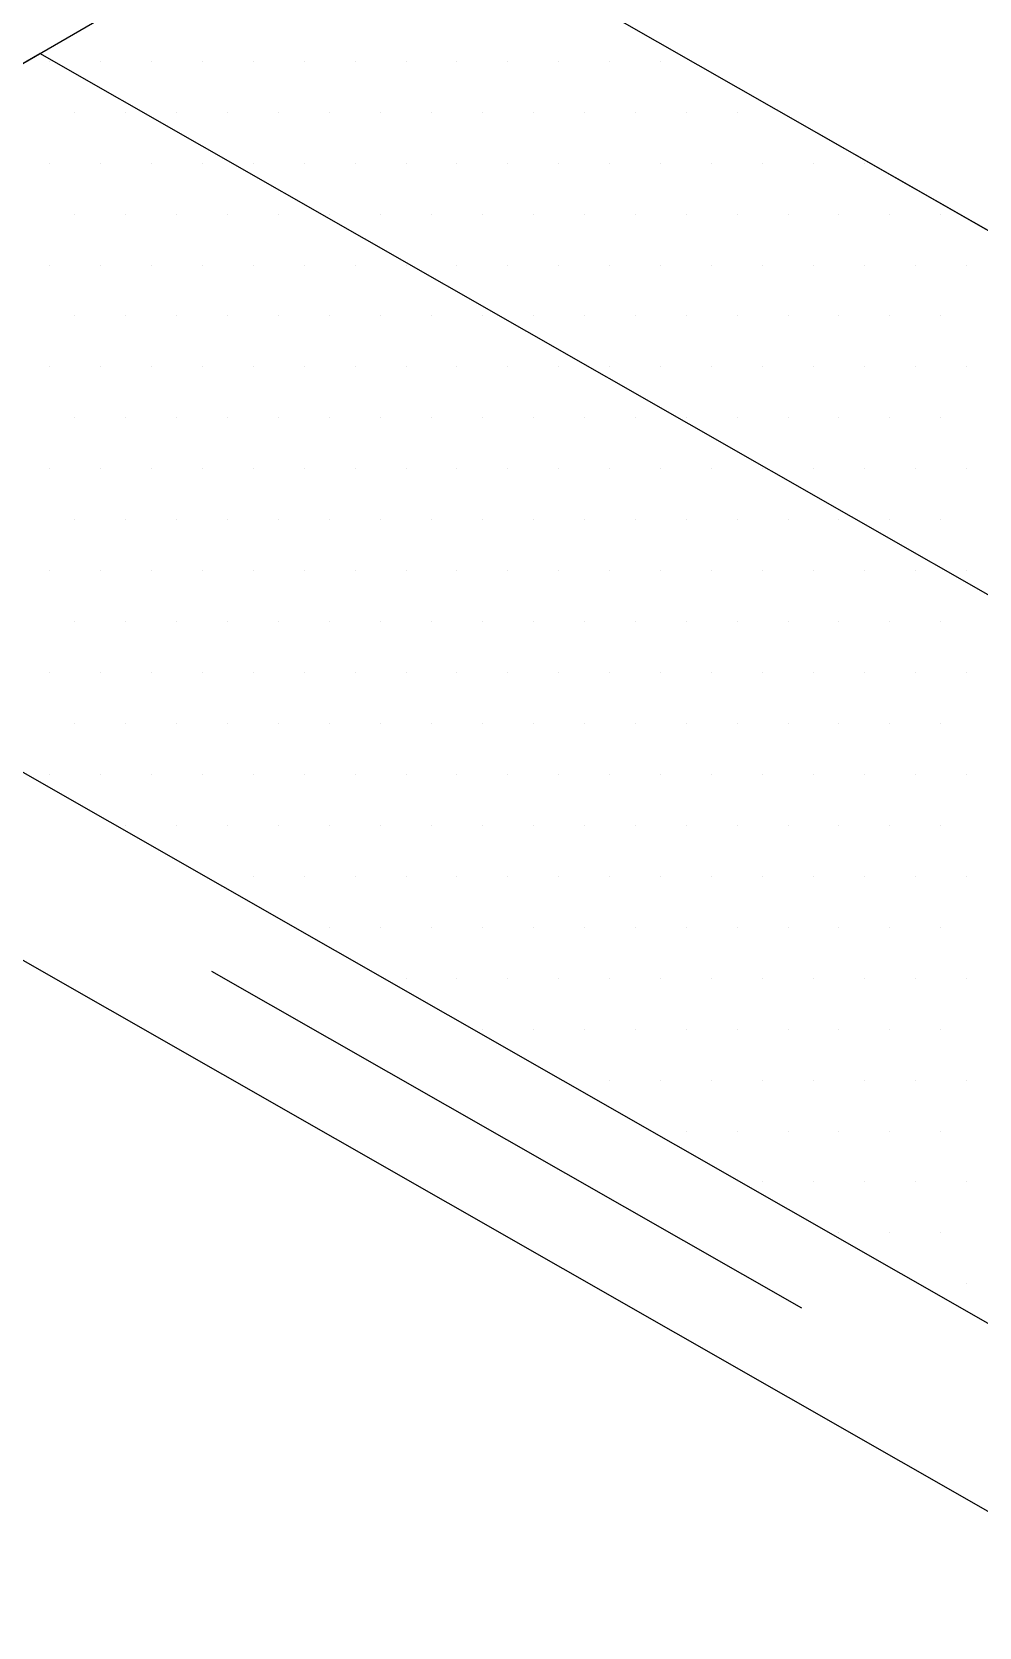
# Model space of a CAD drawing. Extents: x -1328 to 5679, y -4611 to 1603.
# Drawn here: x -1184.43 to -1159.32, y 1265.53 to 1307.81 of the extents above; entities that cross this region are included whole.
import ezdxf

# ---------------------------------------------------------------- set-up
doc = ezdxf.new("R2010")
doc.units = 0
doc.header["$MEASUREMENT"] = 0
doc.linetypes.add('AI-Linetype-17', pattern=[27.003948, 18.002632, -9.001316])
for name, color, linetype, lineweight in [('.ATI-HATCH', 7, 'Continuous', 0), ('G-ANNO-TTLB', 7, 'Continuous', 0), ('TYVEK', 7, 'Continuous', 0)]:
    doc.layers.add(name, color=color, linetype=linetype, lineweight=lineweight)

# ---------------------------------------------------------------- blocks, each defined once
blk = doc.blocks.new('Block_254')
at = {"layer": '.ATI-HATCH'}
for points, knots in [([(-1175.818, 1312.097), (-1175.818, 1312.097), (-1184.218, 1307.237), (-1184.218, 1307.237), (-1184.218, 1307.237), (-1111.788, 1265.878), (-1111.788, 1265.878), (-1111.788, 1265.878), (-1111.068, 1275.124), (-1111.068, 1275.124), (-1111.068, 1275.124), (-1175.818, 1312.097), (-1175.818, 1312.097)], [0, 0, 0, 0, 1, 1, 1, 2, 2, 2, 3, 3, 3, 4, 4, 4, 4]), ([(-1184.218, 1307.237), (-1184.218, 1307.237), (-1192.617, 1302.378), (-1192.617, 1302.378), (-1192.617, 1302.378), (-1201.017, 1297.518), (-1201.017, 1297.518), (-1201.017, 1297.518), (-1066.602, 1220.764), (-1066.602, 1220.764), (-1066.602, 1220.764), (-1049.803, 1230.484), (-1049.803, 1230.484), (-1049.803, 1230.484), (-1184.218, 1307.237), (-1184.218, 1307.237)], [0, 0, 0, 0, 1, 1, 1, 2, 2, 2, 3, 3, 3, 4, 4, 4, 5, 5, 5, 5])]:
    blk.add_open_spline(points, degree=3, knots=knots, dxfattribs=at)
at = {"layer": '.ATI-HATCH', "color": 8, "lineweight": 0, "true_color": 0x808080}
for points in [[(-1183.966, 1307.029), (-1183.966, 1307.029), (-1183.966, 1307.029), (-1183.966, 1307.029)], [(-1182.616, 1307.029), (-1182.616, 1307.029), (-1182.616, 1307.029), (-1182.616, 1307.029)], [(-1181.265, 1307.029), (-1181.265, 1307.029), (-1181.265, 1307.029), (-1181.265, 1307.029)], [(-1179.915, 1307.029), (-1179.915, 1307.029), (-1179.915, 1307.029), (-1179.915, 1307.029)], [(-1178.565, 1307.029), (-1178.565, 1307.029), (-1178.565, 1307.029), (-1178.565, 1307.029)], [(-1177.215, 1307.029), (-1177.215, 1307.029), (-1177.215, 1307.029), (-1177.215, 1307.029)], [(-1175.865, 1307.029), (-1175.865, 1307.029), (-1175.865, 1307.029), (-1175.865, 1307.029)], [(-1174.514, 1307.029), (-1174.514, 1307.029), (-1174.514, 1307.029), (-1174.514, 1307.029)], [(-1173.164, 1307.029), (-1173.164, 1307.029), (-1173.164, 1307.029), (-1173.164, 1307.029)], [(-1171.814, 1307.029), (-1171.814, 1307.029), (-1171.814, 1307.029), (-1171.814, 1307.029)], [(-1170.464, 1307.029), (-1170.464, 1307.029), (-1170.464, 1307.029), (-1170.464, 1307.029)], [(-1169.114, 1307.029), (-1169.114, 1307.029), (-1169.114, 1307.029), (-1169.114, 1307.029)], [(-1167.763, 1307.029), (-1167.763, 1307.029), (-1167.763, 1307.029), (-1167.763, 1307.029)], [(-1183.291, 1305.678), (-1183.291, 1305.678), (-1183.291, 1305.678), (-1183.291, 1305.678)], [(-1181.94, 1305.678), (-1181.94, 1305.678), (-1181.94, 1305.678), (-1181.94, 1305.678)], [(-1180.59, 1305.678), (-1180.59, 1305.678), (-1180.59, 1305.678), (-1180.59, 1305.678)], [(-1179.24, 1305.678), (-1179.24, 1305.678), (-1179.24, 1305.678), (-1179.24, 1305.678)], [(-1177.89, 1305.678), (-1177.89, 1305.678), (-1177.89, 1305.678), (-1177.89, 1305.678)], [(-1176.54, 1305.678), (-1176.54, 1305.678), (-1176.54, 1305.678), (-1176.54, 1305.678)], [(-1175.189, 1305.678), (-1175.189, 1305.678), (-1175.189, 1305.678), (-1175.189, 1305.678)], [(-1173.839, 1305.678), (-1173.839, 1305.678), (-1173.839, 1305.678), (-1173.839, 1305.678)], [(-1172.489, 1305.678), (-1172.489, 1305.678), (-1172.489, 1305.678), (-1172.489, 1305.678)], [(-1171.139, 1305.678), (-1171.139, 1305.678), (-1171.139, 1305.678), (-1171.139, 1305.678)], [(-1169.789, 1305.678), (-1169.789, 1305.678), (-1169.789, 1305.678), (-1169.789, 1305.678)], [(-1168.438, 1305.678), (-1168.438, 1305.678), (-1168.438, 1305.678), (-1168.438, 1305.678)], [(-1167.088, 1305.678), (-1167.088, 1305.678), (-1167.088, 1305.678), (-1167.088, 1305.678)], [(-1165.738, 1305.678), (-1165.738, 1305.678), (-1165.738, 1305.678), (-1165.738, 1305.678)], [(-1183.966, 1304.328), (-1183.966, 1304.328), (-1183.966, 1304.328), (-1183.966, 1304.328)], [(-1182.616, 1304.328), (-1182.616, 1304.328), (-1182.616, 1304.328), (-1182.616, 1304.328)], [(-1181.265, 1304.328), (-1181.265, 1304.328), (-1181.265, 1304.328), (-1181.265, 1304.328)], [(-1179.915, 1304.328), (-1179.915, 1304.328), (-1179.915, 1304.328), (-1179.915, 1304.328)], [(-1178.565, 1304.328), (-1178.565, 1304.328), (-1178.565, 1304.328), (-1178.565, 1304.328)], [(-1177.215, 1304.328), (-1177.215, 1304.328), (-1177.215, 1304.328), (-1177.215, 1304.328)], [(-1175.865, 1304.328), (-1175.865, 1304.328), (-1175.865, 1304.328), (-1175.865, 1304.328)], [(-1174.514, 1304.328), (-1174.514, 1304.328), (-1174.514, 1304.328), (-1174.514, 1304.328)], [(-1173.164, 1304.328), (-1173.164, 1304.328), (-1173.164, 1304.328), (-1173.164, 1304.328)], [(-1171.814, 1304.328), (-1171.814, 1304.328), (-1171.814, 1304.328), (-1171.814, 1304.328)], [(-1170.464, 1304.328), (-1170.464, 1304.328), (-1170.464, 1304.328), (-1170.464, 1304.328)], [(-1169.114, 1304.328), (-1169.114, 1304.328), (-1169.114, 1304.328), (-1169.114, 1304.328)], [(-1167.763, 1304.328), (-1167.763, 1304.328), (-1167.763, 1304.328), (-1167.763, 1304.328)], [(-1166.413, 1304.328), (-1166.413, 1304.328), (-1166.413, 1304.328), (-1166.413, 1304.328)], [(-1165.063, 1304.328), (-1165.063, 1304.328), (-1165.063, 1304.328), (-1165.063, 1304.328)], [(-1163.713, 1304.328), (-1163.713, 1304.328), (-1163.713, 1304.328), (-1163.713, 1304.328)], [(-1162.363, 1304.328), (-1162.363, 1304.328), (-1162.363, 1304.328), (-1162.363, 1304.328)], [(-1183.291, 1302.978), (-1183.291, 1302.978), (-1183.291, 1302.978), (-1183.291, 1302.978)], [(-1181.94, 1302.978), (-1181.94, 1302.978), (-1181.94, 1302.978), (-1181.94, 1302.978)], [(-1180.59, 1302.978), (-1180.59, 1302.978), (-1180.59, 1302.978), (-1180.59, 1302.978)], [(-1179.24, 1302.978), (-1179.24, 1302.978), (-1179.24, 1302.978), (-1179.24, 1302.978)], [(-1177.89, 1302.978), (-1177.89, 1302.978), (-1177.89, 1302.978), (-1177.89, 1302.978)], [(-1176.54, 1302.978), (-1176.54, 1302.978), (-1176.54, 1302.978), (-1176.54, 1302.978)], [(-1175.189, 1302.978), (-1175.189, 1302.978), (-1175.189, 1302.978), (-1175.189, 1302.978)], [(-1173.839, 1302.978), (-1173.839, 1302.978), (-1173.839, 1302.978), (-1173.839, 1302.978)], [(-1172.489, 1302.978), (-1172.489, 1302.978), (-1172.489, 1302.978), (-1172.489, 1302.978)], [(-1171.139, 1302.978), (-1171.139, 1302.978), (-1171.139, 1302.978), (-1171.139, 1302.978)], [(-1169.789, 1302.978), (-1169.789, 1302.978), (-1169.789, 1302.978), (-1169.789, 1302.978)], [(-1168.438, 1302.978), (-1168.438, 1302.978), (-1168.438, 1302.978), (-1168.438, 1302.978)], [(-1167.088, 1302.978), (-1167.088, 1302.978), (-1167.088, 1302.978), (-1167.088, 1302.978)], [(-1165.738, 1302.978), (-1165.738, 1302.978), (-1165.738, 1302.978), (-1165.738, 1302.978)], [(-1164.388, 1302.978), (-1164.388, 1302.978), (-1164.388, 1302.978), (-1164.388, 1302.978)], [(-1163.038, 1302.978), (-1163.038, 1302.978), (-1163.038, 1302.978), (-1163.038, 1302.978)], [(-1161.687, 1302.978), (-1161.687, 1302.978), (-1161.687, 1302.978), (-1161.687, 1302.978)], [(-1160.337, 1302.978), (-1160.337, 1302.978), (-1160.337, 1302.978), (-1160.337, 1302.978)], [(-1183.966, 1301.628), (-1183.966, 1301.628), (-1183.966, 1301.628), (-1183.966, 1301.628)], [(-1182.616, 1301.628), (-1182.616, 1301.628), (-1182.616, 1301.628), (-1182.616, 1301.628)], [(-1181.265, 1301.628), (-1181.265, 1301.628), (-1181.265, 1301.628), (-1181.265, 1301.628)], [(-1179.915, 1301.628), (-1179.915, 1301.628), (-1179.915, 1301.628), (-1179.915, 1301.628)], [(-1178.565, 1301.628), (-1178.565, 1301.628), (-1178.565, 1301.628), (-1178.565, 1301.628)], [(-1177.215, 1301.628), (-1177.215, 1301.628), (-1177.215, 1301.628), (-1177.215, 1301.628)], [(-1175.865, 1301.628), (-1175.865, 1301.628), (-1175.865, 1301.628), (-1175.865, 1301.628)], [(-1174.514, 1301.628), (-1174.514, 1301.628), (-1174.514, 1301.628), (-1174.514, 1301.628)], [(-1173.164, 1301.628), (-1173.164, 1301.628), (-1173.164, 1301.628), (-1173.164, 1301.628)], [(-1171.814, 1301.628), (-1171.814, 1301.628), (-1171.814, 1301.628), (-1171.814, 1301.628)], [(-1170.464, 1301.628), (-1170.464, 1301.628), (-1170.464, 1301.628), (-1170.464, 1301.628)], [(-1169.114, 1301.628), (-1169.114, 1301.628), (-1169.114, 1301.628), (-1169.114, 1301.628)], [(-1167.763, 1301.628), (-1167.763, 1301.628), (-1167.763, 1301.628), (-1167.763, 1301.628)], [(-1166.413, 1301.628), (-1166.413, 1301.628), (-1166.413, 1301.628), (-1166.413, 1301.628)], [(-1165.063, 1301.628), (-1165.063, 1301.628), (-1165.063, 1301.628), (-1165.063, 1301.628)], [(-1163.713, 1301.628), (-1163.713, 1301.628), (-1163.713, 1301.628), (-1163.713, 1301.628)], [(-1162.363, 1301.628), (-1162.363, 1301.628), (-1162.363, 1301.628), (-1162.363, 1301.628)], [(-1161.012, 1301.628), (-1161.012, 1301.628), (-1161.012, 1301.628), (-1161.012, 1301.628)], [(-1159.662, 1301.628), (-1159.662, 1301.628), (-1159.662, 1301.628), (-1159.662, 1301.628)], [(-1183.291, 1300.278), (-1183.291, 1300.278), (-1183.291, 1300.278), (-1183.291, 1300.278)], [(-1181.94, 1300.278), (-1181.94, 1300.278), (-1181.94, 1300.278), (-1181.94, 1300.278)], [(-1180.59, 1300.278), (-1180.59, 1300.278), (-1180.59, 1300.278), (-1180.59, 1300.278)], [(-1179.24, 1300.278), (-1179.24, 1300.278), (-1179.24, 1300.278), (-1179.24, 1300.278)], [(-1177.89, 1300.278), (-1177.89, 1300.278), (-1177.89, 1300.278), (-1177.89, 1300.278)], [(-1176.54, 1300.278), (-1176.54, 1300.278), (-1176.54, 1300.278), (-1176.54, 1300.278)], [(-1175.189, 1300.278), (-1175.189, 1300.278), (-1175.189, 1300.278), (-1175.189, 1300.278)], [(-1173.839, 1300.278), (-1173.839, 1300.278), (-1173.839, 1300.278), (-1173.839, 1300.278)], [(-1172.489, 1300.278), (-1172.489, 1300.278), (-1172.489, 1300.278), (-1172.489, 1300.278)], [(-1171.139, 1300.278), (-1171.139, 1300.278), (-1171.139, 1300.278), (-1171.139, 1300.278)], [(-1169.789, 1300.278), (-1169.789, 1300.278), (-1169.789, 1300.278), (-1169.789, 1300.278)], [(-1168.438, 1300.278), (-1168.438, 1300.278), (-1168.438, 1300.278), (-1168.438, 1300.278)], [(-1167.088, 1300.278), (-1167.088, 1300.278), (-1167.088, 1300.278), (-1167.088, 1300.278)], [(-1165.738, 1300.278), (-1165.738, 1300.278), (-1165.738, 1300.278), (-1165.738, 1300.278)], [(-1164.388, 1300.278), (-1164.388, 1300.278), (-1164.388, 1300.278), (-1164.388, 1300.278)], [(-1163.038, 1300.278), (-1163.038, 1300.278), (-1163.038, 1300.278), (-1163.038, 1300.278)], [(-1161.687, 1300.278), (-1161.687, 1300.278), (-1161.687, 1300.278), (-1161.687, 1300.278)], [(-1160.337, 1300.278), (-1160.337, 1300.278), (-1160.337, 1300.278), (-1160.337, 1300.278)], [(-1183.966, 1298.927), (-1183.966, 1298.927), (-1183.966, 1298.927), (-1183.966, 1298.927)], [(-1182.616, 1298.927), (-1182.616, 1298.927), (-1182.616, 1298.927), (-1182.616, 1298.927)], [(-1181.265, 1298.927), (-1181.265, 1298.927), (-1181.265, 1298.927), (-1181.265, 1298.927)], [(-1179.915, 1298.927), (-1179.915, 1298.927), (-1179.915, 1298.927), (-1179.915, 1298.927)], [(-1178.565, 1298.927), (-1178.565, 1298.927), (-1178.565, 1298.927), (-1178.565, 1298.927)], [(-1177.215, 1298.927), (-1177.215, 1298.927), (-1177.215, 1298.927), (-1177.215, 1298.927)], [(-1175.865, 1298.927), (-1175.865, 1298.927), (-1175.865, 1298.927), (-1175.865, 1298.927)], [(-1174.514, 1298.927), (-1174.514, 1298.927), (-1174.514, 1298.927), (-1174.514, 1298.927)], [(-1173.164, 1298.927), (-1173.164, 1298.927), (-1173.164, 1298.927), (-1173.164, 1298.927)], [(-1171.814, 1298.927), (-1171.814, 1298.927), (-1171.814, 1298.927), (-1171.814, 1298.927)], [(-1170.464, 1298.927), (-1170.464, 1298.927), (-1170.464, 1298.927), (-1170.464, 1298.927)], [(-1169.114, 1298.927), (-1169.114, 1298.927), (-1169.114, 1298.927), (-1169.114, 1298.927)], [(-1167.763, 1298.927), (-1167.763, 1298.927), (-1167.763, 1298.927), (-1167.763, 1298.927)], [(-1166.413, 1298.927), (-1166.413, 1298.927), (-1166.413, 1298.927), (-1166.413, 1298.927)], [(-1165.063, 1298.927), (-1165.063, 1298.927), (-1165.063, 1298.927), (-1165.063, 1298.927)], [(-1163.713, 1298.927), (-1163.713, 1298.927), (-1163.713, 1298.927), (-1163.713, 1298.927)], [(-1162.363, 1298.927), (-1162.363, 1298.927), (-1162.363, 1298.927), (-1162.363, 1298.927)], [(-1161.012, 1298.927), (-1161.012, 1298.927), (-1161.012, 1298.927), (-1161.012, 1298.927)], [(-1159.662, 1298.927), (-1159.662, 1298.927), (-1159.662, 1298.927), (-1159.662, 1298.927)], [(-1183.291, 1297.577), (-1183.291, 1297.577), (-1183.291, 1297.577), (-1183.291, 1297.577)], [(-1181.94, 1297.577), (-1181.94, 1297.577), (-1181.94, 1297.577), (-1181.94, 1297.577)], [(-1180.59, 1297.577), (-1180.59, 1297.577), (-1180.59, 1297.577), (-1180.59, 1297.577)], [(-1179.24, 1297.577), (-1179.24, 1297.577), (-1179.24, 1297.577), (-1179.24, 1297.577)], [(-1177.89, 1297.577), (-1177.89, 1297.577), (-1177.89, 1297.577), (-1177.89, 1297.577)], [(-1176.54, 1297.577), (-1176.54, 1297.577), (-1176.54, 1297.577), (-1176.54, 1297.577)], [(-1175.189, 1297.577), (-1175.189, 1297.577), (-1175.189, 1297.577), (-1175.189, 1297.577)], [(-1173.839, 1297.577), (-1173.839, 1297.577), (-1173.839, 1297.577), (-1173.839, 1297.577)], [(-1172.489, 1297.577), (-1172.489, 1297.577), (-1172.489, 1297.577), (-1172.489, 1297.577)], [(-1171.139, 1297.577), (-1171.139, 1297.577), (-1171.139, 1297.577), (-1171.139, 1297.577)], [(-1169.789, 1297.577), (-1169.789, 1297.577), (-1169.789, 1297.577), (-1169.789, 1297.577)], [(-1168.438, 1297.577), (-1168.438, 1297.577), (-1168.438, 1297.577), (-1168.438, 1297.577)], [(-1167.088, 1297.577), (-1167.088, 1297.577), (-1167.088, 1297.577), (-1167.088, 1297.577)], [(-1165.738, 1297.577), (-1165.738, 1297.577), (-1165.738, 1297.577), (-1165.738, 1297.577)], [(-1164.388, 1297.577), (-1164.388, 1297.577), (-1164.388, 1297.577), (-1164.388, 1297.577)], [(-1163.038, 1297.577), (-1163.038, 1297.577), (-1163.038, 1297.577), (-1163.038, 1297.577)], [(-1161.687, 1297.577), (-1161.687, 1297.577), (-1161.687, 1297.577), (-1161.687, 1297.577)], [(-1160.337, 1297.577), (-1160.337, 1297.577), (-1160.337, 1297.577), (-1160.337, 1297.577)], [(-1183.966, 1296.227), (-1183.966, 1296.227), (-1183.966, 1296.227), (-1183.966, 1296.227)], [(-1182.616, 1296.227), (-1182.616, 1296.227), (-1182.616, 1296.227), (-1182.616, 1296.227)], [(-1181.265, 1296.227), (-1181.265, 1296.227), (-1181.265, 1296.227), (-1181.265, 1296.227)], [(-1179.915, 1296.227), (-1179.915, 1296.227), (-1179.915, 1296.227), (-1179.915, 1296.227)], [(-1178.565, 1296.227), (-1178.565, 1296.227), (-1178.565, 1296.227), (-1178.565, 1296.227)], [(-1177.215, 1296.227), (-1177.215, 1296.227), (-1177.215, 1296.227), (-1177.215, 1296.227)], [(-1175.865, 1296.227), (-1175.865, 1296.227), (-1175.865, 1296.227), (-1175.865, 1296.227)], [(-1174.514, 1296.227), (-1174.514, 1296.227), (-1174.514, 1296.227), (-1174.514, 1296.227)], [(-1173.164, 1296.227), (-1173.164, 1296.227), (-1173.164, 1296.227), (-1173.164, 1296.227)], [(-1171.814, 1296.227), (-1171.814, 1296.227), (-1171.814, 1296.227), (-1171.814, 1296.227)], [(-1170.464, 1296.227), (-1170.464, 1296.227), (-1170.464, 1296.227), (-1170.464, 1296.227)], [(-1169.114, 1296.227), (-1169.114, 1296.227), (-1169.114, 1296.227), (-1169.114, 1296.227)], [(-1167.763, 1296.227), (-1167.763, 1296.227), (-1167.763, 1296.227), (-1167.763, 1296.227)], [(-1166.413, 1296.227), (-1166.413, 1296.227), (-1166.413, 1296.227), (-1166.413, 1296.227)], [(-1165.063, 1296.227), (-1165.063, 1296.227), (-1165.063, 1296.227), (-1165.063, 1296.227)], [(-1163.713, 1296.227), (-1163.713, 1296.227), (-1163.713, 1296.227), (-1163.713, 1296.227)], [(-1162.363, 1296.227), (-1162.363, 1296.227), (-1162.363, 1296.227), (-1162.363, 1296.227)], [(-1161.012, 1296.227), (-1161.012, 1296.227), (-1161.012, 1296.227), (-1161.012, 1296.227)], [(-1159.662, 1296.227), (-1159.662, 1296.227), (-1159.662, 1296.227), (-1159.662, 1296.227)], [(-1183.291, 1294.877), (-1183.291, 1294.877), (-1183.291, 1294.877), (-1183.291, 1294.877)], [(-1181.94, 1294.877), (-1181.94, 1294.877), (-1181.94, 1294.877), (-1181.94, 1294.877)], [(-1180.59, 1294.877), (-1180.59, 1294.877), (-1180.59, 1294.877), (-1180.59, 1294.877)], [(-1179.24, 1294.877), (-1179.24, 1294.877), (-1179.24, 1294.877), (-1179.24, 1294.877)], [(-1177.89, 1294.877), (-1177.89, 1294.877), (-1177.89, 1294.877), (-1177.89, 1294.877)], [(-1176.54, 1294.877), (-1176.54, 1294.877), (-1176.54, 1294.877), (-1176.54, 1294.877)], [(-1175.189, 1294.877), (-1175.189, 1294.877), (-1175.189, 1294.877), (-1175.189, 1294.877)], [(-1173.839, 1294.877), (-1173.839, 1294.877), (-1173.839, 1294.877), (-1173.839, 1294.877)], [(-1172.489, 1294.877), (-1172.489, 1294.877), (-1172.489, 1294.877), (-1172.489, 1294.877)], [(-1171.139, 1294.877), (-1171.139, 1294.877), (-1171.139, 1294.877), (-1171.139, 1294.877)], [(-1169.789, 1294.877), (-1169.789, 1294.877), (-1169.789, 1294.877), (-1169.789, 1294.877)], [(-1168.438, 1294.877), (-1168.438, 1294.877), (-1168.438, 1294.877), (-1168.438, 1294.877)], [(-1167.088, 1294.877), (-1167.088, 1294.877), (-1167.088, 1294.877), (-1167.088, 1294.877)], [(-1165.738, 1294.877), (-1165.738, 1294.877), (-1165.738, 1294.877), (-1165.738, 1294.877)], [(-1164.388, 1294.877), (-1164.388, 1294.877), (-1164.388, 1294.877), (-1164.388, 1294.877)], [(-1163.038, 1294.877), (-1163.038, 1294.877), (-1163.038, 1294.877), (-1163.038, 1294.877)], [(-1161.687, 1294.877), (-1161.687, 1294.877), (-1161.687, 1294.877), (-1161.687, 1294.877)], [(-1160.337, 1294.877), (-1160.337, 1294.877), (-1160.337, 1294.877), (-1160.337, 1294.877)], [(-1183.966, 1293.527), (-1183.966, 1293.527), (-1183.966, 1293.527), (-1183.966, 1293.527)], [(-1182.616, 1293.527), (-1182.616, 1293.527), (-1182.616, 1293.527), (-1182.616, 1293.527)], [(-1181.265, 1293.527), (-1181.265, 1293.527), (-1181.265, 1293.527), (-1181.265, 1293.527)], [(-1179.915, 1293.527), (-1179.915, 1293.527), (-1179.915, 1293.527), (-1179.915, 1293.527)], [(-1178.565, 1293.527), (-1178.565, 1293.527), (-1178.565, 1293.527), (-1178.565, 1293.527)], [(-1177.215, 1293.527), (-1177.215, 1293.527), (-1177.215, 1293.527), (-1177.215, 1293.527)], [(-1175.865, 1293.527), (-1175.865, 1293.527), (-1175.865, 1293.527), (-1175.865, 1293.527)], [(-1174.514, 1293.527), (-1174.514, 1293.527), (-1174.514, 1293.527), (-1174.514, 1293.527)], [(-1173.164, 1293.527), (-1173.164, 1293.527), (-1173.164, 1293.527), (-1173.164, 1293.527)], [(-1171.814, 1293.527), (-1171.814, 1293.527), (-1171.814, 1293.527), (-1171.814, 1293.527)], [(-1170.464, 1293.527), (-1170.464, 1293.527), (-1170.464, 1293.527), (-1170.464, 1293.527)], [(-1169.114, 1293.527), (-1169.114, 1293.527), (-1169.114, 1293.527), (-1169.114, 1293.527)], [(-1167.763, 1293.527), (-1167.763, 1293.527), (-1167.763, 1293.527), (-1167.763, 1293.527)], [(-1166.413, 1293.527), (-1166.413, 1293.527), (-1166.413, 1293.527), (-1166.413, 1293.527)], [(-1165.063, 1293.527), (-1165.063, 1293.527), (-1165.063, 1293.527), (-1165.063, 1293.527)], [(-1163.713, 1293.527), (-1163.713, 1293.527), (-1163.713, 1293.527), (-1163.713, 1293.527)], [(-1162.363, 1293.527), (-1162.363, 1293.527), (-1162.363, 1293.527), (-1162.363, 1293.527)], [(-1161.012, 1293.527), (-1161.012, 1293.527), (-1161.012, 1293.527), (-1161.012, 1293.527)], [(-1159.662, 1293.527), (-1159.662, 1293.527), (-1159.662, 1293.527), (-1159.662, 1293.527)], [(-1183.291, 1292.176), (-1183.291, 1292.176), (-1183.291, 1292.176), (-1183.291, 1292.176)], [(-1181.94, 1292.176), (-1181.94, 1292.176), (-1181.94, 1292.176), (-1181.94, 1292.176)], [(-1180.59, 1292.176), (-1180.59, 1292.176), (-1180.59, 1292.176), (-1180.59, 1292.176)], [(-1179.24, 1292.176), (-1179.24, 1292.176), (-1179.24, 1292.176), (-1179.24, 1292.176)], [(-1177.89, 1292.176), (-1177.89, 1292.176), (-1177.89, 1292.176), (-1177.89, 1292.176)], [(-1176.54, 1292.176), (-1176.54, 1292.176), (-1176.54, 1292.176), (-1176.54, 1292.176)], [(-1175.189, 1292.176), (-1175.189, 1292.176), (-1175.189, 1292.176), (-1175.189, 1292.176)], [(-1173.839, 1292.176), (-1173.839, 1292.176), (-1173.839, 1292.176), (-1173.839, 1292.176)], [(-1172.489, 1292.176), (-1172.489, 1292.176), (-1172.489, 1292.176), (-1172.489, 1292.176)], [(-1171.139, 1292.176), (-1171.139, 1292.176), (-1171.139, 1292.176), (-1171.139, 1292.176)], [(-1169.789, 1292.176), (-1169.789, 1292.176), (-1169.789, 1292.176), (-1169.789, 1292.176)], [(-1168.438, 1292.176), (-1168.438, 1292.176), (-1168.438, 1292.176), (-1168.438, 1292.176)], [(-1167.088, 1292.176), (-1167.088, 1292.176), (-1167.088, 1292.176), (-1167.088, 1292.176)], [(-1165.738, 1292.176), (-1165.738, 1292.176), (-1165.738, 1292.176), (-1165.738, 1292.176)], [(-1164.388, 1292.176), (-1164.388, 1292.176), (-1164.388, 1292.176), (-1164.388, 1292.176)], [(-1163.038, 1292.176), (-1163.038, 1292.176), (-1163.038, 1292.176), (-1163.038, 1292.176)], [(-1161.687, 1292.176), (-1161.687, 1292.176), (-1161.687, 1292.176), (-1161.687, 1292.176)], [(-1160.337, 1292.176), (-1160.337, 1292.176), (-1160.337, 1292.176), (-1160.337, 1292.176)], [(-1183.966, 1290.826), (-1183.966, 1290.826), (-1183.966, 1290.826), (-1183.966, 1290.826)], [(-1182.616, 1290.826), (-1182.616, 1290.826), (-1182.616, 1290.826), (-1182.616, 1290.826)], [(-1181.265, 1290.826), (-1181.265, 1290.826), (-1181.265, 1290.826), (-1181.265, 1290.826)], [(-1179.915, 1290.826), (-1179.915, 1290.826), (-1179.915, 1290.826), (-1179.915, 1290.826)], [(-1178.565, 1290.826), (-1178.565, 1290.826), (-1178.565, 1290.826), (-1178.565, 1290.826)], [(-1177.215, 1290.826), (-1177.215, 1290.826), (-1177.215, 1290.826), (-1177.215, 1290.826)], [(-1175.865, 1290.826), (-1175.865, 1290.826), (-1175.865, 1290.826), (-1175.865, 1290.826)], [(-1174.514, 1290.826), (-1174.514, 1290.826), (-1174.514, 1290.826), (-1174.514, 1290.826)], [(-1173.164, 1290.826), (-1173.164, 1290.826), (-1173.164, 1290.826), (-1173.164, 1290.826)], [(-1171.814, 1290.826), (-1171.814, 1290.826), (-1171.814, 1290.826), (-1171.814, 1290.826)], [(-1170.464, 1290.826), (-1170.464, 1290.826), (-1170.464, 1290.826), (-1170.464, 1290.826)], [(-1169.114, 1290.826), (-1169.114, 1290.826), (-1169.114, 1290.826), (-1169.114, 1290.826)], [(-1167.763, 1290.826), (-1167.763, 1290.826), (-1167.763, 1290.826), (-1167.763, 1290.826)], [(-1166.413, 1290.826), (-1166.413, 1290.826), (-1166.413, 1290.826), (-1166.413, 1290.826)], [(-1165.063, 1290.826), (-1165.063, 1290.826), (-1165.063, 1290.826), (-1165.063, 1290.826)], [(-1163.713, 1290.826), (-1163.713, 1290.826), (-1163.713, 1290.826), (-1163.713, 1290.826)], [(-1162.363, 1290.826), (-1162.363, 1290.826), (-1162.363, 1290.826), (-1162.363, 1290.826)], [(-1161.012, 1290.826), (-1161.012, 1290.826), (-1161.012, 1290.826), (-1161.012, 1290.826)], [(-1159.662, 1290.826), (-1159.662, 1290.826), (-1159.662, 1290.826), (-1159.662, 1290.826)], [(-1183.291, 1289.476), (-1183.291, 1289.476), (-1183.291, 1289.476), (-1183.291, 1289.476)], [(-1181.94, 1289.476), (-1181.94, 1289.476), (-1181.94, 1289.476), (-1181.94, 1289.476)], [(-1180.59, 1289.476), (-1180.59, 1289.476), (-1180.59, 1289.476), (-1180.59, 1289.476)], [(-1179.24, 1289.476), (-1179.24, 1289.476), (-1179.24, 1289.476), (-1179.24, 1289.476)], [(-1177.89, 1289.476), (-1177.89, 1289.476), (-1177.89, 1289.476), (-1177.89, 1289.476)], [(-1176.54, 1289.476), (-1176.54, 1289.476), (-1176.54, 1289.476), (-1176.54, 1289.476)], [(-1175.189, 1289.476), (-1175.189, 1289.476), (-1175.189, 1289.476), (-1175.189, 1289.476)], [(-1173.839, 1289.476), (-1173.839, 1289.476), (-1173.839, 1289.476), (-1173.839, 1289.476)], [(-1172.489, 1289.476), (-1172.489, 1289.476), (-1172.489, 1289.476), (-1172.489, 1289.476)], [(-1171.139, 1289.476), (-1171.139, 1289.476), (-1171.139, 1289.476), (-1171.139, 1289.476)], [(-1169.789, 1289.476), (-1169.789, 1289.476), (-1169.789, 1289.476), (-1169.789, 1289.476)], [(-1168.438, 1289.476), (-1168.438, 1289.476), (-1168.438, 1289.476), (-1168.438, 1289.476)], [(-1167.088, 1289.476), (-1167.088, 1289.476), (-1167.088, 1289.476), (-1167.088, 1289.476)], [(-1165.738, 1289.476), (-1165.738, 1289.476), (-1165.738, 1289.476), (-1165.738, 1289.476)], [(-1164.388, 1289.476), (-1164.388, 1289.476), (-1164.388, 1289.476), (-1164.388, 1289.476)], [(-1163.038, 1289.476), (-1163.038, 1289.476), (-1163.038, 1289.476), (-1163.038, 1289.476)], [(-1161.687, 1289.476), (-1161.687, 1289.476), (-1161.687, 1289.476), (-1161.687, 1289.476)], [(-1160.337, 1289.476), (-1160.337, 1289.476), (-1160.337, 1289.476), (-1160.337, 1289.476)], [(-1183.966, 1288.126), (-1183.966, 1288.126), (-1183.966, 1288.126), (-1183.966, 1288.126)], [(-1182.616, 1288.126), (-1182.616, 1288.126), (-1182.616, 1288.126), (-1182.616, 1288.126)], [(-1181.265, 1288.126), (-1181.265, 1288.126), (-1181.265, 1288.126), (-1181.265, 1288.126)], [(-1179.915, 1288.126), (-1179.915, 1288.126), (-1179.915, 1288.126), (-1179.915, 1288.126)], [(-1178.565, 1288.126), (-1178.565, 1288.126), (-1178.565, 1288.126), (-1178.565, 1288.126)], [(-1177.215, 1288.126), (-1177.215, 1288.126), (-1177.215, 1288.126), (-1177.215, 1288.126)], [(-1175.865, 1288.126), (-1175.865, 1288.126), (-1175.865, 1288.126), (-1175.865, 1288.126)], [(-1174.514, 1288.126), (-1174.514, 1288.126), (-1174.514, 1288.126), (-1174.514, 1288.126)], [(-1173.164, 1288.126), (-1173.164, 1288.126), (-1173.164, 1288.126), (-1173.164, 1288.126)], [(-1171.814, 1288.126), (-1171.814, 1288.126), (-1171.814, 1288.126), (-1171.814, 1288.126)], [(-1170.464, 1288.126), (-1170.464, 1288.126), (-1170.464, 1288.126), (-1170.464, 1288.126)], [(-1169.114, 1288.126), (-1169.114, 1288.126), (-1169.114, 1288.126), (-1169.114, 1288.126)], [(-1167.763, 1288.126), (-1167.763, 1288.126), (-1167.763, 1288.126), (-1167.763, 1288.126)], [(-1166.413, 1288.126), (-1166.413, 1288.126), (-1166.413, 1288.126), (-1166.413, 1288.126)], [(-1165.063, 1288.126), (-1165.063, 1288.126), (-1165.063, 1288.126), (-1165.063, 1288.126)], [(-1163.713, 1288.126), (-1163.713, 1288.126), (-1163.713, 1288.126), (-1163.713, 1288.126)], [(-1162.363, 1288.126), (-1162.363, 1288.126), (-1162.363, 1288.126), (-1162.363, 1288.126)], [(-1161.012, 1288.126), (-1161.012, 1288.126), (-1161.012, 1288.126), (-1161.012, 1288.126)], [(-1159.662, 1288.126), (-1159.662, 1288.126), (-1159.662, 1288.126), (-1159.662, 1288.126)], [(-1181.94, 1286.776), (-1181.94, 1286.776), (-1181.94, 1286.776), (-1181.94, 1286.776)], [(-1180.59, 1286.776), (-1180.59, 1286.776), (-1180.59, 1286.776), (-1180.59, 1286.776)], [(-1179.24, 1286.776), (-1179.24, 1286.776), (-1179.24, 1286.776), (-1179.24, 1286.776)], [(-1177.89, 1286.776), (-1177.89, 1286.776), (-1177.89, 1286.776), (-1177.89, 1286.776)], [(-1176.54, 1286.776), (-1176.54, 1286.776), (-1176.54, 1286.776), (-1176.54, 1286.776)], [(-1175.189, 1286.776), (-1175.189, 1286.776), (-1175.189, 1286.776), (-1175.189, 1286.776)], [(-1173.839, 1286.776), (-1173.839, 1286.776), (-1173.839, 1286.776), (-1173.839, 1286.776)], [(-1172.489, 1286.776), (-1172.489, 1286.776), (-1172.489, 1286.776), (-1172.489, 1286.776)], [(-1171.139, 1286.776), (-1171.139, 1286.776), (-1171.139, 1286.776), (-1171.139, 1286.776)], [(-1169.789, 1286.776), (-1169.789, 1286.776), (-1169.789, 1286.776), (-1169.789, 1286.776)], [(-1168.438, 1286.776), (-1168.438, 1286.776), (-1168.438, 1286.776), (-1168.438, 1286.776)], [(-1167.088, 1286.776), (-1167.088, 1286.776), (-1167.088, 1286.776), (-1167.088, 1286.776)], [(-1165.738, 1286.776), (-1165.738, 1286.776), (-1165.738, 1286.776), (-1165.738, 1286.776)], [(-1164.388, 1286.776), (-1164.388, 1286.776), (-1164.388, 1286.776), (-1164.388, 1286.776)], [(-1163.038, 1286.776), (-1163.038, 1286.776), (-1163.038, 1286.776), (-1163.038, 1286.776)], [(-1161.687, 1286.776), (-1161.687, 1286.776), (-1161.687, 1286.776), (-1161.687, 1286.776)], [(-1160.337, 1286.776), (-1160.337, 1286.776), (-1160.337, 1286.776), (-1160.337, 1286.776)], [(-1178.565, 1285.425), (-1178.565, 1285.425), (-1178.565, 1285.425), (-1178.565, 1285.425)], [(-1177.215, 1285.425), (-1177.215, 1285.425), (-1177.215, 1285.425), (-1177.215, 1285.425)], [(-1175.865, 1285.425), (-1175.865, 1285.425), (-1175.865, 1285.425), (-1175.865, 1285.425)], [(-1174.514, 1285.425), (-1174.514, 1285.425), (-1174.514, 1285.425), (-1174.514, 1285.425)], [(-1173.164, 1285.425), (-1173.164, 1285.425), (-1173.164, 1285.425), (-1173.164, 1285.425)], [(-1171.814, 1285.425), (-1171.814, 1285.425), (-1171.814, 1285.425), (-1171.814, 1285.425)], [(-1170.464, 1285.425), (-1170.464, 1285.425), (-1170.464, 1285.425), (-1170.464, 1285.425)], [(-1169.114, 1285.425), (-1169.114, 1285.425), (-1169.114, 1285.425), (-1169.114, 1285.425)], [(-1167.763, 1285.425), (-1167.763, 1285.425), (-1167.763, 1285.425), (-1167.763, 1285.425)], [(-1166.413, 1285.425), (-1166.413, 1285.425), (-1166.413, 1285.425), (-1166.413, 1285.425)], [(-1165.063, 1285.425), (-1165.063, 1285.425), (-1165.063, 1285.425), (-1165.063, 1285.425)], [(-1163.713, 1285.425), (-1163.713, 1285.425), (-1163.713, 1285.425), (-1163.713, 1285.425)], [(-1162.363, 1285.425), (-1162.363, 1285.425), (-1162.363, 1285.425), (-1162.363, 1285.425)], [(-1161.012, 1285.425), (-1161.012, 1285.425), (-1161.012, 1285.425), (-1161.012, 1285.425)], [(-1159.662, 1285.425), (-1159.662, 1285.425), (-1159.662, 1285.425), (-1159.662, 1285.425)], [(-1176.54, 1284.075), (-1176.54, 1284.075), (-1176.54, 1284.075), (-1176.54, 1284.075)], [(-1175.189, 1284.075), (-1175.189, 1284.075), (-1175.189, 1284.075), (-1175.189, 1284.075)], [(-1173.839, 1284.075), (-1173.839, 1284.075), (-1173.839, 1284.075), (-1173.839, 1284.075)], [(-1172.489, 1284.075), (-1172.489, 1284.075), (-1172.489, 1284.075), (-1172.489, 1284.075)], [(-1171.139, 1284.075), (-1171.139, 1284.075), (-1171.139, 1284.075), (-1171.139, 1284.075)], [(-1169.789, 1284.075), (-1169.789, 1284.075), (-1169.789, 1284.075), (-1169.789, 1284.075)], [(-1168.438, 1284.075), (-1168.438, 1284.075), (-1168.438, 1284.075), (-1168.438, 1284.075)], [(-1167.088, 1284.075), (-1167.088, 1284.075), (-1167.088, 1284.075), (-1167.088, 1284.075)], [(-1165.738, 1284.075), (-1165.738, 1284.075), (-1165.738, 1284.075), (-1165.738, 1284.075)], [(-1164.388, 1284.075), (-1164.388, 1284.075), (-1164.388, 1284.075), (-1164.388, 1284.075)], [(-1163.038, 1284.075), (-1163.038, 1284.075), (-1163.038, 1284.075), (-1163.038, 1284.075)], [(-1161.687, 1284.075), (-1161.687, 1284.075), (-1161.687, 1284.075), (-1161.687, 1284.075)], [(-1160.337, 1284.075), (-1160.337, 1284.075), (-1160.337, 1284.075), (-1160.337, 1284.075)], [(-1174.514, 1282.725), (-1174.514, 1282.725), (-1174.514, 1282.725), (-1174.514, 1282.725)], [(-1173.164, 1282.725), (-1173.164, 1282.725), (-1173.164, 1282.725), (-1173.164, 1282.725)], [(-1171.814, 1282.725), (-1171.814, 1282.725), (-1171.814, 1282.725), (-1171.814, 1282.725)], [(-1170.464, 1282.725), (-1170.464, 1282.725), (-1170.464, 1282.725), (-1170.464, 1282.725)], [(-1169.114, 1282.725), (-1169.114, 1282.725), (-1169.114, 1282.725), (-1169.114, 1282.725)], [(-1167.763, 1282.725), (-1167.763, 1282.725), (-1167.763, 1282.725), (-1167.763, 1282.725)], [(-1166.413, 1282.725), (-1166.413, 1282.725), (-1166.413, 1282.725), (-1166.413, 1282.725)], [(-1165.063, 1282.725), (-1165.063, 1282.725), (-1165.063, 1282.725), (-1165.063, 1282.725)], [(-1163.713, 1282.725), (-1163.713, 1282.725), (-1163.713, 1282.725), (-1163.713, 1282.725)], [(-1162.363, 1282.725), (-1162.363, 1282.725), (-1162.363, 1282.725), (-1162.363, 1282.725)], [(-1161.012, 1282.725), (-1161.012, 1282.725), (-1161.012, 1282.725), (-1161.012, 1282.725)], [(-1159.662, 1282.725), (-1159.662, 1282.725), (-1159.662, 1282.725), (-1159.662, 1282.725)], [(-1172.489, 1281.375), (-1172.489, 1281.375), (-1172.489, 1281.375), (-1172.489, 1281.375)], [(-1171.139, 1281.375), (-1171.139, 1281.375), (-1171.139, 1281.375), (-1171.139, 1281.375)], [(-1169.789, 1281.375), (-1169.789, 1281.375), (-1169.789, 1281.375), (-1169.789, 1281.375)], [(-1168.438, 1281.375), (-1168.438, 1281.375), (-1168.438, 1281.375), (-1168.438, 1281.375)], [(-1167.088, 1281.375), (-1167.088, 1281.375), (-1167.088, 1281.375), (-1167.088, 1281.375)], [(-1165.738, 1281.375), (-1165.738, 1281.375), (-1165.738, 1281.375), (-1165.738, 1281.375)], [(-1164.388, 1281.375), (-1164.388, 1281.375), (-1164.388, 1281.375), (-1164.388, 1281.375)], [(-1163.038, 1281.375), (-1163.038, 1281.375), (-1163.038, 1281.375), (-1163.038, 1281.375)], [(-1161.687, 1281.375), (-1161.687, 1281.375), (-1161.687, 1281.375), (-1161.687, 1281.375)], [(-1160.337, 1281.375), (-1160.337, 1281.375), (-1160.337, 1281.375), (-1160.337, 1281.375)], [(-1169.114, 1280.025), (-1169.114, 1280.025), (-1169.114, 1280.025), (-1169.114, 1280.025)], [(-1167.763, 1280.025), (-1167.763, 1280.025), (-1167.763, 1280.025), (-1167.763, 1280.025)], [(-1166.413, 1280.025), (-1166.413, 1280.025), (-1166.413, 1280.025), (-1166.413, 1280.025)], [(-1165.063, 1280.025), (-1165.063, 1280.025), (-1165.063, 1280.025), (-1165.063, 1280.025)], [(-1163.713, 1280.025), (-1163.713, 1280.025), (-1163.713, 1280.025), (-1163.713, 1280.025)], [(-1162.363, 1280.025), (-1162.363, 1280.025), (-1162.363, 1280.025), (-1162.363, 1280.025)], [(-1161.012, 1280.025), (-1161.012, 1280.025), (-1161.012, 1280.025), (-1161.012, 1280.025)], [(-1159.662, 1280.025), (-1159.662, 1280.025), (-1159.662, 1280.025), (-1159.662, 1280.025)], [(-1167.088, 1278.674), (-1167.088, 1278.674), (-1167.088, 1278.674), (-1167.088, 1278.674)], [(-1165.738, 1278.674), (-1165.738, 1278.674), (-1165.738, 1278.674), (-1165.738, 1278.674)], [(-1164.388, 1278.674), (-1164.388, 1278.674), (-1164.388, 1278.674), (-1164.388, 1278.674)], [(-1163.038, 1278.674), (-1163.038, 1278.674), (-1163.038, 1278.674), (-1163.038, 1278.674)], [(-1161.687, 1278.674), (-1161.687, 1278.674), (-1161.687, 1278.674), (-1161.687, 1278.674)], [(-1160.337, 1278.674), (-1160.337, 1278.674), (-1160.337, 1278.674), (-1160.337, 1278.674)], [(-1165.063, 1277.324), (-1165.063, 1277.324), (-1165.063, 1277.324), (-1165.063, 1277.324)], [(-1163.713, 1277.324), (-1163.713, 1277.324), (-1163.713, 1277.324), (-1163.713, 1277.324)], [(-1162.363, 1277.324), (-1162.363, 1277.324), (-1162.363, 1277.324), (-1162.363, 1277.324)], [(-1161.012, 1277.324), (-1161.012, 1277.324), (-1161.012, 1277.324), (-1161.012, 1277.324)], [(-1159.662, 1277.324), (-1159.662, 1277.324), (-1159.662, 1277.324), (-1159.662, 1277.324)], [(-1163.038, 1275.974), (-1163.038, 1275.974), (-1163.038, 1275.974), (-1163.038, 1275.974)], [(-1161.687, 1275.974), (-1161.687, 1275.974), (-1161.687, 1275.974), (-1161.687, 1275.974)], [(-1160.337, 1275.974), (-1160.337, 1275.974), (-1160.337, 1275.974), (-1160.337, 1275.974)], [(-1159.662, 1274.624), (-1159.662, 1274.624), (-1159.662, 1274.624), (-1159.662, 1274.624)]]:
    blk.add_open_spline(points, degree=3, dxfattribs=at)

msp = doc.modelspace()

# ---------------------------------------------------------------- hatches: boundary and pattern name
at = {"layer": 'G-ANNO-TTLB', "true_color": 0xff00ff, "transparency": 33554687}
h = msp.add_hatch(color=6, dxfattribs=at)
edge = h.paths.add_edge_path()
edge.add_spline(control_points=[(1625.998, -853.91), (1625.998, -853.91), (-1303.52, -853.91), (-1303.52, -853.91), (-1303.52, -853.91), (-1303.52, 1603.09), (-1303.52, 1603.09), (-1303.52, 1603.09), (1625.998, 1603.09), (1625.998, 1603.09), (1625.998, 1603.09), (1625.998, -853.91), (1625.998, -853.91)], knot_values=[0, 0, 0, 0, 1, 1, 1, 2, 2, 2, 3, 3, 3, 4, 4, 4, 4], degree=3, periodic=0)
edge = h.paths.add_edge_path()
edge.add_spline(control_points=[(-1294.52, 1594.09), (-1294.52, 1594.09), (-1294.52, -844.91), (-1294.52, -844.91), (-1294.52, -844.91), (1616.998, -844.91), (1616.998, -844.91), (1616.998, -844.91), (1616.998, 1594.09), (1616.998, 1594.09), (1616.998, 1594.09), (-1294.52, 1594.09), (-1294.52, 1594.09)], knot_values=[0, 0, 0, 0, 1, 1, 1, 2, 2, 2, 3, 3, 3, 4, 4, 4, 4], degree=3, periodic=0)
edge.add_line((-1294.52, 1594.09), (-1294.52, 1594.09))

# ---------------------------------------------------------------- linework, layer by layer
at = {"layer": 'G-ANNO-TTLB'}
for points in [[(1625.998, -853.91), (1625.998, -853.91), (-1303.52, -853.91), (-1303.52, -853.91), (-1303.52, -853.91), (-1303.52, 1603.09), (-1303.52, 1603.09), (-1303.52, 1603.09), (1625.998, 1603.09), (1625.998, 1603.09), (1625.998, 1603.09), (1625.998, -853.91), (1625.998, -853.91)], [(-1294.52, 1594.09), (-1294.52, 1594.09), (-1294.52, -844.91), (-1294.52, -844.91), (-1294.52, -844.91), (1616.998, -844.91), (1616.998, -844.91), (1616.998, -844.91), (1616.998, 1594.09), (1616.998, 1594.09), (1616.998, 1594.09), (-1294.52, 1594.09), (-1294.52, 1594.09)]]:
    msp.add_open_spline(points, degree=3, knots=[0, 0, 0, 0, 1, 1, 1, 2, 2, 2, 3, 3, 3, 4, 4, 4, 4], dxfattribs=at)
at = {"layer": 'TYVEK', "color": 4, "lineweight": 25, "true_color": 0x00ffff}
for p, q in [((-1192.617, 1302.378), (-1175.818, 1312.097)), ((-1041.403, 1235.343), (-1175.818, 1312.097)), ((-1049.803, 1230.484), (-1184.218, 1307.237)), ((-1066.602, 1220.764), (-1201.017, 1297.518)), ((-1066.602, 1215.782), (-1201.017, 1292.535))]:
    msp.add_line(p, q, dxfattribs=at)
at = {"layer": 'TYVEK', "color": 4, "linetype": 'AI-Linetype-17', "lineweight": 25, "true_color": 0x00ffff}
msp.add_line((-1203.117, 1296.303), (-1068.702, 1219.55), dxfattribs=at)

# ---------------------------------------------------------------- block references
at = {"layer": '.ATI-HATCH'}
msp.add_blockref('Block_254', (0, 0), dxfattribs=at)

doc.saveas('drawing.dxf')
